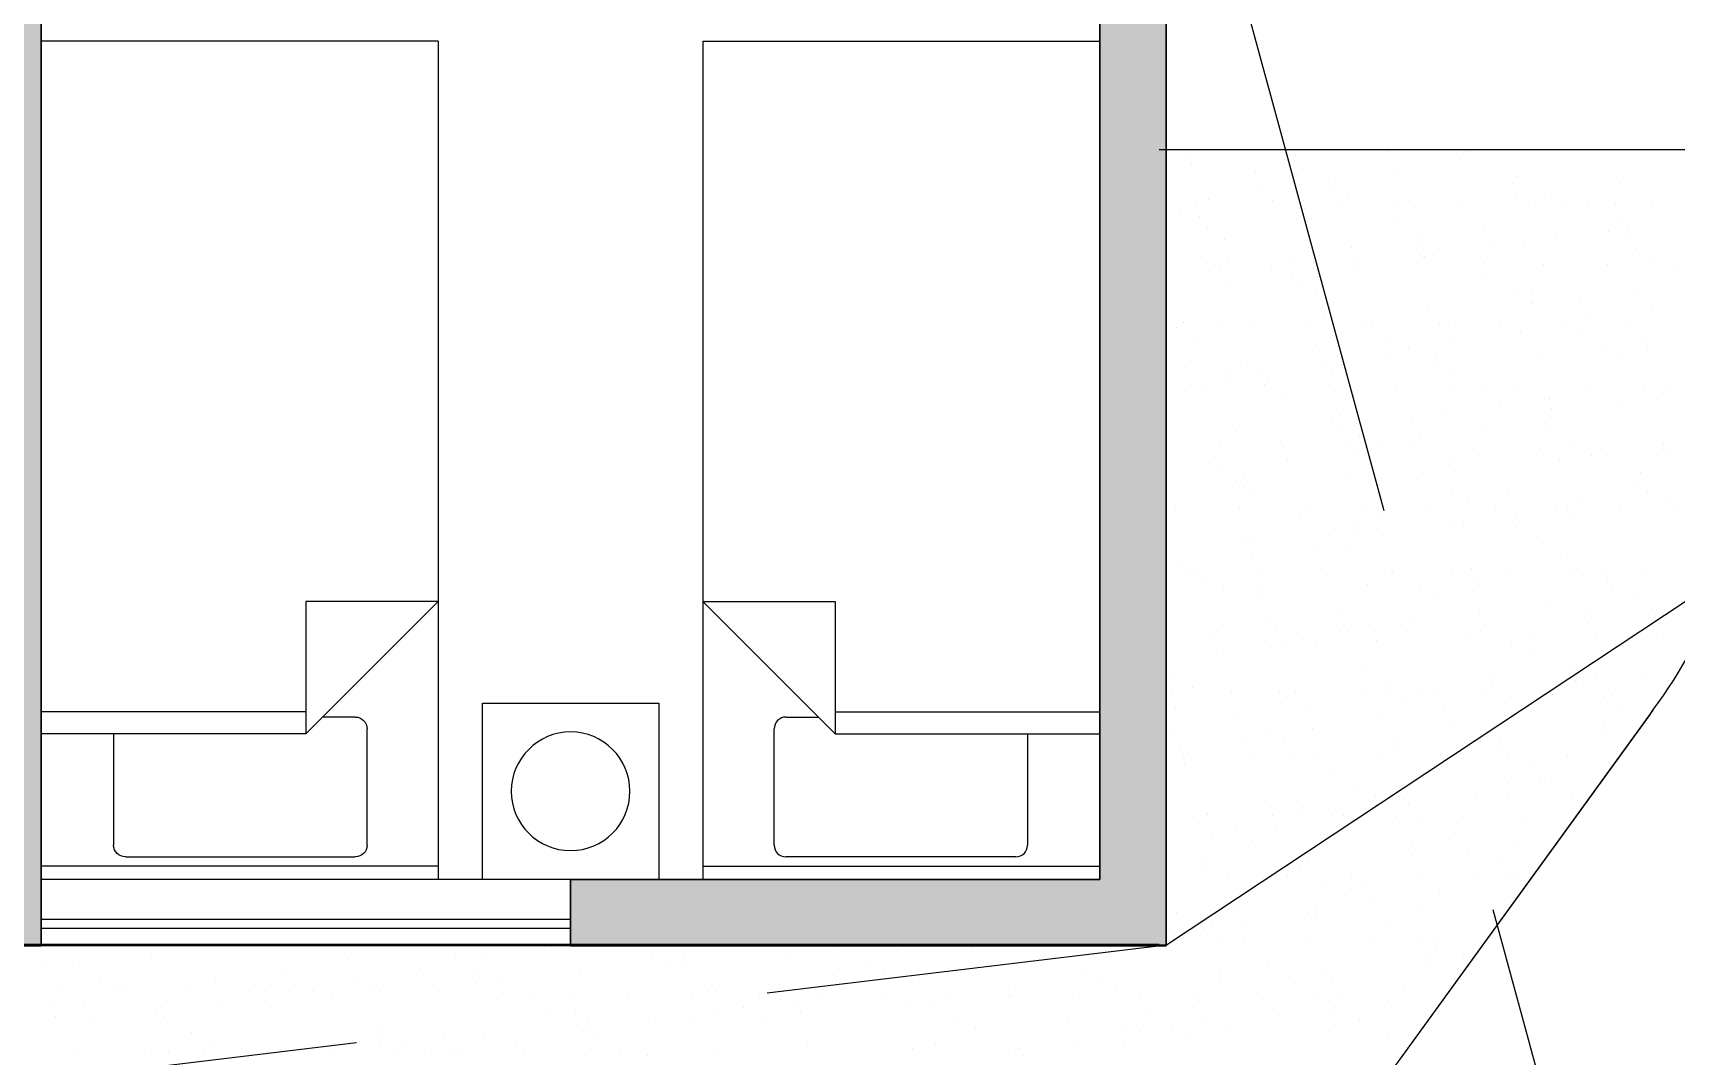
# Model space of a CAD drawing. Header units: millimetres. Extents: x -3 to 53, y -269 to 39.
# Drawn here: x 46.131 to 49.856, y 21.95 to 24.268 of the extents above; entities that cross this region are included whole.
import ezdxf
from ezdxf.enums import TextEntityAlignment as Align
from ezdxf.xclip import XClip

# ---------------------------------------------------------------- set-up
doc = ezdxf.new("R2010")
doc.units = ezdxf.units.MM
doc.header["$LTSCALE"] = 15
doc.header["$XCLIPFRAME"] = 2
doc.linetypes.add('ACAD_ISO07W100', pattern=[3, 0, -3])
doc.linetypes.add('HIDDEN2', pattern=[0.1875, 0.125, -0.0625])
doc.layers.get('0').update_dxf_attribs({"color": 250})
for name, color, linetype in [('A-EST HATCH', 250, 'Continuous'), ('A-EST PLACAS', 250, 'Continuous'), ('A-EST VIGAS', 250, 'HIDDEN2'), ('A-MOBILIARIO', 250, 'Continuous'), ('A-MURO BAJO', 251, 'Continuous'), ('A-PROYECCIONES', 250, 'HIDDEN2'), ('DLP_MOBILIARIO FIJO', 250, 'Continuous'), ('DLP_VERDE', 250, 'Continuous')]:
    doc.layers.add(name, color=color, linetype=linetype)
doc.layers.add('A-MUROS', color=252, linetype='Continuous', lineweight=30)
doc.styles.add('R80', font='ARIALN.TTF', dxfattribs={"height": 2.03})

# ---------------------------------------------------------------- blocks, each defined once
blk = doc.blocks.new('A$C9f73720c')
at = {"layer": 'A-MURO BAJO'}
for p, q in [((64.2182, 129.5845, 0), (64.6123, 130.8757, 0)), ((65.7671, 130.2752, 0), (67.2542, 128.3051, 0)), ((65.9409, 129.0586, 0), (59.6116, 108.3193, 0))]:
    blk.add_line(p, q, dxfattribs=at)
for centre, radius, start, end in [((64.7953, 129.5694, 0), 1.2009, 36.5288, 67.8155), ((59.5416, 125.576, 0), 7.8, 37.04657, 37.12989)]:
    blk.add_arc(centre, radius, start, end, dxfattribs=at)
at = {"layer": 'A-PROYECCIONES'}
for p, q in [((65.9466, 129.074, 0), (64.5035, 133.9411, 0)), ((63.2749, 129.8887), (67.6606, 129.7585)), ((57.9161, 84.0296, 0), (65.9466, 129.074, 0))]:
    blk.add_line(p, q, dxfattribs=at)
at = {"layer": 'DLP_VERDE'}
for p, q in [((64.2229, 129.6001), (64.6123, 130.8757)), ((65.7603, 130.2842), (67.2542, 128.3051)), ((65.9466, 129.074), (64.2229, 129.6001)), ((59.6116, 108.3193), (65.9466, 129.074))]:
    blk.add_line(p, q, dxfattribs=at)
at = {"layer": 'DLP_VERDE', "linetype": 'Continuous'}
for p, q in [((64.5551, 130.6866), (64.5551, 130.6866)), ((64.6621, 130.6177), (64.6621, 130.6177)), ((64.8103, 130.6247), (64.8103, 130.6247)), ((64.7825, 130.5855), (64.7825, 130.5855)), ((64.5969, 130.5617), (64.5969, 130.5617)), ((64.6381, 130.5381), (64.6381, 130.5381)), ((64.6825, 130.5401), (64.6825, 130.5401)), ((64.7009, 130.548), (64.7009, 130.548)), ((64.7229, 130.5451), (64.7229, 130.5451)), ((64.7481, 130.5539), (64.7481, 130.5539)), ((64.8912, 130.5492), (64.8912, 130.5492)), ((65.0653, 130.5351), (65.0653, 130.5351)), ((64.6943, 130.5047), (64.6943, 130.5047)), ((64.8419, 130.5294), (64.8419, 130.5294)), ((64.9459, 130.5157), (64.9459, 130.5157)), ((64.968, 130.5128), (64.968, 130.5128)), ((65.0869, 130.4972), (65.0869, 130.4972)), ((64.6186, 130.4799), (64.6186, 130.4799)), ((64.7649, 130.4806), (64.7649, 130.4806)), ((64.9132, 130.4876), (64.9132, 130.4876)), ((65.0566, 130.4794), (65.0566, 130.4794)), ((65.191, 130.4835), (65.191, 130.4835)), ((65.2029, 130.48), (65.2029, 130.48)), ((65.213, 130.4806), (65.213, 130.4806)), ((65.332, 130.4649), (65.332, 130.4649)), ((64.6045, 130.4224), (64.6045, 130.4224)), ((64.9755, 130.4528), (64.9755, 130.4528)), ((65.312, 130.4516), (65.312, 130.4516)), ((64.5701, 130.3909), (64.5701, 130.3909)), ((64.6647, 130.39), (64.6647, 130.39)), ((64.8246, 130.397), (64.8246, 130.397)), ((64.869, 130.3989), (64.869, 130.3989)), ((64.9411, 130.4213), (64.9411, 130.4213)), ((65.0777, 130.408), (65.0777, 130.408)), ((65.2376, 130.415), (65.2376, 130.415)), ((65.2582, 130.4024), (65.2582, 130.4024)), ((65.282, 130.4169), (65.282, 130.4169)), ((64.578, 130.351), (64.578, 130.351)), ((64.8873, 130.372), (64.8873, 130.372)), ((65.016, 130.3505), (65.016, 130.3505)), ((65.454, 130.35), (65.454, 130.35)), ((65.5394, 130.3505), (65.5394, 130.3505)), ((64.5164, 130.3416), (64.5164, 130.3416)), ((64.5267, 130.3308), (64.5267, 130.3308)), ((64.5488, 130.3279), (64.5488, 130.3279)), ((64.6678, 130.3122), (64.6678, 130.3122)), ((64.7215, 130.3428), (64.7215, 130.3428)), ((64.8677, 130.3435), (64.8677, 130.3435)), ((65.1595, 130.3423), (65.1595, 130.3423)), ((65.1684, 130.3201), (65.1684, 130.3201)), ((65.3058, 130.3429), (65.3058, 130.3429)), ((65.505, 130.3189), (65.505, 130.3189)), ((65.5975, 130.3417), (65.5975, 130.3417)), ((64.7718, 130.2985), (64.7718, 130.2985)), ((64.7938, 130.2956), (64.7938, 130.2956)), ((64.7975, 130.2897), (64.7975, 130.2897)), ((64.9128, 130.28), (64.9128, 130.28)), ((65.134, 130.2886), (65.134, 130.2886)), ((65.4241, 130.2738), (65.4241, 130.2738)), ((65.4685, 130.2757), (65.4685, 130.2757)), ((65.6772, 130.2849), (65.6772, 130.2849)), ((64.4266, 130.2594), (64.4266, 130.2594)), ((64.5981, 130.2377), (64.5981, 130.2377)), ((64.6425, 130.2397), (64.6425, 130.2397)), ((64.7631, 130.2582), (64.7631, 130.2582)), ((64.8512, 130.2488), (64.8512, 130.2488)), ((65.0111, 130.2558), (65.0111, 130.2558)), ((65.0168, 130.2663), (65.0168, 130.2663)), ((65.0388, 130.2634), (65.0388, 130.2634)), ((65.0555, 130.2577), (65.0555, 130.2577)), ((65.0803, 130.2393), (65.0803, 130.2393)), ((65.1578, 130.2477), (65.1578, 130.2477)), ((65.2642, 130.2668), (65.2642, 130.2668)), ((65.4512, 130.2697), (65.4512, 130.2697)), ((64.4383, 130.2308), (64.4383, 130.2308)), ((64.5325, 130.2069), (64.5325, 130.2069)), ((64.6808, 130.2139), (64.6808, 130.2139)), ((64.7094, 130.2089), (64.7094, 130.2089)), ((64.8243, 130.2057), (64.8243, 130.2057)), ((64.9706, 130.2064), (64.9706, 130.2064)), ((65.1189, 130.2134), (65.1189, 130.2134)), ((65.2618, 130.234), (65.2618, 130.234)), ((65.2623, 130.2052), (65.2623, 130.2052)), ((65.2839, 130.2311), (65.2839, 130.2311)), ((65.4028, 130.2154), (65.4028, 130.2154)), ((65.4086, 130.2058), (65.4086, 130.2058)), ((65.5068, 130.2018), (65.5068, 130.2018)), ((65.5289, 130.1988), (65.5289, 130.1988)), ((65.5569, 130.2129), (65.5569, 130.2129)), ((65.7004, 130.2046), (65.7004, 130.2046)), ((65.7324, 130.2178), (65.7324, 130.2178)), ((65.3614, 130.1874), (65.3614, 130.1874)), ((65.6479, 130.1832), (65.6479, 130.1832)), ((65.6979, 130.1862), (65.6979, 130.1862)), ((65.7519, 130.1695), (65.7519, 130.1695)), ((65.7739, 130.1666), (65.7739, 130.1666)), ((64.6196, 130.1267), (64.6196, 130.1267)), ((64.9561, 130.1255), (64.9561, 130.1255)), ((64.9905, 130.157), (64.9905, 130.157)), ((65.327, 130.1559), (65.327, 130.1559)), ((65.4507, 130.1257), (65.4507, 130.1257)), ((65.6106, 130.1326), (65.6106, 130.1326)), ((65.6442, 130.137), (65.6442, 130.137)), ((65.655, 130.1346), (65.655, 130.1346)), ((65.8637, 130.1437), (65.8637, 130.1437)), ((64.4936, 130.095), (64.4936, 130.095)), ((64.5852, 130.0951), (64.5852, 130.0951)), ((64.6248, 130.0896), (64.6248, 130.0896)), ((64.7846, 130.0966), (64.7846, 130.0966)), ((64.829, 130.0985), (64.829, 130.0985)), ((65.0377, 130.1076), (65.0377, 130.1076)), ((65.1976, 130.1146), (65.1976, 130.1146)), ((65.242, 130.1165), (65.242, 130.1165)), ((65.2733, 130.1066), (65.2733, 130.1066)), ((64.3716, 130.0785), (64.3716, 130.0785)), ((64.416, 130.0805), (64.416, 130.0805)), ((64.4891, 130.0691), (64.4891, 130.0691)), ((64.5976, 130.0813), (64.5976, 130.0813)), ((64.6196, 130.0784), (64.6196, 130.0784)), ((64.6354, 130.0698), (64.6354, 130.0698)), ((64.7386, 130.0628), (64.7386, 130.0628)), ((64.7837, 130.0768), (64.7837, 130.0768)), ((64.9023, 130.0762), (64.9023, 130.0762)), ((64.9271, 130.0686), (64.9271, 130.0686)), ((65.0734, 130.0693), (65.0734, 130.0693)), ((65.2217, 130.0763), (65.2217, 130.0763)), ((65.3652, 130.0681), (65.3652, 130.0681)), ((65.5114, 130.0687), (65.5114, 130.0687)), ((65.5544, 130.0547), (65.5544, 130.0547)), ((65.6597, 130.0758), (65.6597, 130.0758)), ((65.8032, 130.0675), (65.8032, 130.0675)), ((65.8909, 130.0535), (65.8909, 130.0535)), ((64.5314, 130.0459), (64.5314, 130.0459)), ((64.8426, 130.0491), (64.8426, 130.0491)), ((64.8647, 130.0462), (64.8647, 130.0462)), ((64.9837, 130.0305), (64.9837, 130.0305)), ((65.0877, 130.0168), (65.0877, 130.0168)), ((65.1097, 130.0139), (65.1097, 130.0139)), ((65.1835, 130.0243), (65.1835, 130.0243)), ((65.52, 130.0232), (65.52, 130.0232)), ((64.8125, 129.994), (64.8125, 129.994)), ((65.1491, 129.9928), (65.1491, 129.9928)), ((65.2287, 129.9982), (65.2287, 129.9982)), ((65.3327, 129.9846), (65.3327, 129.9846)), ((65.3547, 129.9816), (65.3547, 129.9816)), ((65.4285, 129.9754), (65.4285, 129.9754)), ((65.6372, 129.9845), (65.6372, 129.9845)), ((65.7971, 129.9915), (65.7971, 129.9915)), ((65.8372, 130.0043), (65.8372, 130.0043)), ((65.8415, 129.9934), (65.8415, 129.9934)), ((64.4416, 129.9636), (64.4416, 129.9636)), ((64.4485, 129.9402), (64.4485, 129.9402)), ((64.6025, 129.9393), (64.6025, 129.9393)), ((64.7781, 129.9624), (64.7781, 129.9624)), ((64.8113, 129.9484), (64.8113, 129.9484)), ((64.8865, 129.9397), (64.8865, 129.9397)), ((64.9711, 129.9554), (64.9711, 129.9554)), ((65.0155, 129.9573), (65.0155, 129.9573)), ((65.0953, 129.9435), (65.0953, 129.9435)), ((65.2242, 129.9665), (65.2242, 129.9665)), ((65.3245, 129.9392), (65.3245, 129.9392)), ((65.3841, 129.9734), (65.3841, 129.9734)), ((65.4662, 129.9739), (65.4662, 129.9739)), ((65.4737, 129.966), (65.4737, 129.966)), ((65.5777, 129.9523), (65.5777, 129.9523)), ((65.5997, 129.9494), (65.5997, 129.9494)), ((65.7626, 129.9387), (65.7626, 129.9387)), ((64.3983, 129.9304), (64.3983, 129.9304)), ((64.4072, 129.9321), (64.4072, 129.9321)), ((64.5581, 129.9374), (64.5581, 129.9374)), ((64.5919, 129.932), (64.5919, 129.932)), ((64.7244, 129.9132), (64.7244, 129.9132)), ((64.7382, 129.9327), (64.7382, 129.9327)), ((65.03, 129.9315), (65.03, 129.9315)), ((65.1762, 129.9322), (65.1762, 129.9322)), ((65.468, 129.931), (65.468, 129.931)), ((65.6143, 129.9316), (65.6143, 129.9316)), ((65.7187, 129.9337), (65.7187, 129.9337)), ((65.7474, 129.922), (65.7474, 129.922)), ((65.8227, 129.92), (65.8227, 129.92)), ((65.8448, 129.9171), (65.8448, 129.9171)), ((65.906, 129.9304), (65.906, 129.9304)), ((65.9638, 129.9015), (65.9638, 129.9015)), ((64.3194, 129.8778), (64.3194, 129.8778)), ((64.3535, 129.8828), (64.3535, 129.8828)), ((64.4234, 129.8641), (64.4234, 129.8641)), ((65.3764, 129.8916), (65.3764, 129.8916)), ((65.713, 129.8905), (65.713, 129.8905)), ((66.0301, 129.8716), (66.0301, 129.8716)), ((64.4455, 129.8612), (64.4455, 129.8612)), ((64.5645, 129.8456), (64.5645, 129.8456)), ((64.6346, 129.8309), (64.6346, 129.8309)), ((64.6685, 129.8319), (64.6685, 129.8319)), ((64.6905, 129.829), (64.6905, 129.829)), ((64.9711, 129.8297), (64.9711, 129.8297)), ((65.0055, 129.8613), (65.0055, 129.8613)), ((65.342, 129.8601), (65.342, 129.8601)), ((65.5706, 129.8323), (65.5706, 129.8323)), ((65.615, 129.8342), (65.615, 129.8342)), ((65.6592, 129.8412), (65.6592, 129.8412)), ((65.8237, 129.8433), (65.8237, 129.8433)), ((65.9836, 129.8503), (65.9836, 129.8503)), ((66.028, 129.8522), (66.028, 129.8522)), ((64.403, 129.7961), (64.403, 129.7961)), ((64.5513, 129.8031), (64.5513, 129.8031)), ((64.5848, 129.7892), (64.5848, 129.7892)), ((64.6002, 129.7994), (64.6002, 129.7994)), ((64.6948, 129.7949), (64.6948, 129.7949)), ((64.7446, 129.7962), (64.7446, 129.7962)), ((64.789, 129.7981), (64.789, 129.7981)), ((64.8095, 129.8133), (64.8095, 129.8133)), ((64.841, 129.7956), (64.841, 129.7956)), ((64.9135, 129.7996), (64.9135, 129.7996)), ((64.9355, 129.7967), (64.9355, 129.7967)), ((64.9893, 129.8026), (64.9893, 129.8026)), ((64.9978, 129.8072), (64.9978, 129.8072)), ((65.1328, 129.7944), (65.1328, 129.7944)), ((65.1576, 129.8142), (65.1576, 129.8142)), ((65.202, 129.8162), (65.202, 129.8162)), ((65.2791, 129.7951), (65.2791, 129.7951)), ((65.2883, 129.8109), (65.2883, 129.8109)), ((65.4107, 129.8253), (65.4107, 129.8253)), ((65.4274, 129.8021), (65.4274, 129.8021)), ((65.5708, 129.7939), (65.5708, 129.7939)), ((65.7171, 129.7945), (65.7171, 129.7945)), ((65.8654, 129.8016), (65.8654, 129.8016)), ((65.9404, 129.7893), (65.9404, 129.7893)), ((66.0089, 129.7933), (66.0089, 129.7933)), ((64.3316, 129.7782), (64.3316, 129.7782)), ((64.376, 129.7801), (64.376, 129.7801)), ((64.9174, 129.7805), (64.9174, 129.7805)), ((65.0545, 129.781), (65.0545, 129.781)), ((65.1585, 129.7674), (65.1585, 129.7674)), ((65.1806, 129.7644), (65.1806, 129.7644)), ((65.5694, 129.7589), (65.5694, 129.7589)), ((65.9059, 129.7578), (65.9059, 129.7578)), ((64.5464, 129.7501), (64.5464, 129.7501)), ((65.1985, 129.7286), (65.1985, 129.7286)), ((65.2995, 129.7488), (65.2995, 129.7488)), ((65.4036, 129.7351), (65.4036, 129.7351)), ((65.4256, 129.7322), (65.4256, 129.7322)), ((65.535, 129.7274), (65.535, 129.7274)), ((65.5446, 129.7165), (65.5446, 129.7165)), ((64.8276, 129.6982), (64.8276, 129.6982)), ((65.1641, 129.697), (65.1641, 129.697)), ((65.4813, 129.6782), (65.4813, 129.6782)), ((65.5972, 129.6841), (65.5972, 129.6841)), ((65.6486, 129.7028), (65.6486, 129.7028)), ((65.6706, 129.6999), (65.6706, 129.6999)), ((65.7571, 129.6911), (65.7571, 129.6911)), ((65.7896, 129.6843), (65.7896, 129.6843)), ((65.8015, 129.693), (65.8015, 129.693)), ((65.8522, 129.7085), (65.8522, 129.7085)), ((66.0102, 129.7021), (66.0102, 129.7021)), ((66.1701, 129.7091), (66.1701, 129.7091)), ((64.2493, 129.6469), (64.2493, 129.6469)), ((64.2713, 129.644), (64.2713, 129.644)), ((64.3596, 129.6583), (64.3596, 129.6583)), ((64.4566, 129.6678), (64.4566, 129.6678)), ((64.5059, 129.659), (64.5059, 129.659)), ((64.6541, 129.666), (64.6541, 129.666)), ((64.7713, 129.648), (64.7713, 129.648)), ((64.7932, 129.6667), (64.7932, 129.6667)), ((64.7976, 129.6578), (64.7976, 129.6578)), ((64.9311, 129.655), (64.9311, 129.655)), ((64.9439, 129.6585), (64.9439, 129.6585)), ((64.9755, 129.657), (64.9755, 129.657)), ((65.0922, 129.6655), (65.0922, 129.6655)), ((65.1103, 129.6478), (65.1103, 129.6478)), ((65.1843, 129.6661), (65.1843, 129.6661)), ((65.2356, 129.6573), (65.2356, 129.6573)), ((65.3441, 129.6731), (65.3441, 129.6731)), ((65.3819, 129.6579), (65.3819, 129.6579)), ((65.3885, 129.675), (65.3885, 129.675)), ((65.5302, 129.665), (65.5302, 129.665)), ((65.6737, 129.6567), (65.6737, 129.6567)), ((65.82, 129.6574), (65.82, 129.6574)), ((65.8936, 129.6706), (65.8936, 129.6706)), ((65.9156, 129.6677), (65.9156, 129.6677)), ((65.9682, 129.6644), (65.9682, 129.6644)), ((66.0346, 129.652), (66.0346, 129.652)), ((66.1117, 129.6562), (66.1117, 129.6562)), ((66.1333, 129.6566), (66.1333, 129.6566)), ((64.3583, 129.63), (64.3583, 129.63)), ((64.3903, 129.6284), (64.3903, 129.6284)), ((64.4222, 129.6363), (64.4222, 129.6363)), ((64.4943, 129.6147), (64.4943, 129.6147)), ((64.5163, 129.6118), (64.5163, 129.6118)), ((64.5181, 129.637), (64.5181, 129.637)), ((64.5625, 129.6389), (64.5625, 129.6389)), ((64.7394, 129.6174), (64.7394, 129.6174)), ((65.7624, 129.6262), (65.7624, 129.6262)), ((66.0989, 129.6251), (66.0989, 129.6251)), ((66.1386, 129.6383), (66.1386, 129.6383)), ((66.1607, 129.6354), (66.1607, 129.6354)), ((64.3685, 129.5871), (64.3685, 129.5871)), ((64.6353, 129.5961), (64.6353, 129.5961)), ((64.7393, 129.5824), (64.7393, 129.5824)), ((64.7614, 129.5795), (64.7614, 129.5795)), ((65.0205, 129.5655), (65.0205, 129.5655)), ((65.3915, 129.5959), (65.3915, 129.5959)), ((65.728, 129.5947), (65.728, 129.5947)), ((66.0452, 129.5758), (66.0452, 129.5758)), ((64.6496, 129.5351), (64.6496, 129.5351)), ((64.757, 129.5289), (64.757, 129.5289)), ((64.8804, 129.5638), (64.8804, 129.5638)), ((64.9844, 129.5502), (64.9844, 129.5502)), ((64.9861, 129.534), (64.9861, 129.534)), ((65.0064, 129.5472), (65.0064, 129.5472)), ((65.1254, 129.5316), (65.1254, 129.5316)), ((65.195, 129.5284), (65.195, 129.5284)), ((65.3571, 129.5643), (65.3571, 129.5643)), ((65.5306, 129.5319), (65.5306, 129.5319)), ((65.575, 129.5338), (65.575, 129.5338)), ((65.6742, 129.5455), (65.6742, 129.5455)), ((65.7837, 129.5429), (65.7837, 129.5429)), ((65.9436, 129.5499), (65.9436, 129.5499)), ((65.988, 129.5519), (65.988, 129.5519)), ((66.1967, 129.561), (66.1967, 129.561)), ((64.6087, 129.5219), (64.6087, 129.5219)), ((64.6152, 129.5036), (64.6152, 129.5036)), ((64.7046, 129.4958), (64.7046, 129.4958)), ((64.749, 129.4978), (64.749, 129.4978)), ((64.9004, 129.5207), (64.9004, 129.5207)), ((64.9578, 129.5069), (64.9578, 129.5069)), ((65.0467, 129.5214), (65.0467, 129.5214)), ((65.1176, 129.5138), (65.1176, 129.5138)), ((65.162, 129.5158), (65.162, 129.5158)), ((65.2294, 129.5179), (65.2294, 129.5179)), ((65.2514, 129.515), (65.2514, 129.515)), ((65.3033, 129.5151), (65.3033, 129.5151)), ((65.3385, 129.5202), (65.3385, 129.5202)), ((65.3704, 129.4993), (65.3704, 129.4993)), ((65.3708, 129.5249), (65.3708, 129.5249)), ((65.4848, 129.5208), (65.4848, 129.5208)), ((65.633, 129.5279), (65.633, 129.5279)), ((65.7765, 129.5196), (65.7765, 129.5196)), ((65.9228, 129.5203), (65.9228, 129.5203)), ((65.9554, 129.4935), (65.9554, 129.4935)), ((66.0711, 129.5273), (66.0711, 129.5273)), ((66.2145, 129.5191), (66.2145, 129.5191)), ((66.2919, 129.4924), (66.2919, 129.4924)), ((66.3263, 129.5239), (66.3263, 129.5239)), ((64.9324, 129.4847), (64.9324, 129.4847)), ((65.4744, 129.4856), (65.4744, 129.4856)), ((65.4965, 129.4827), (65.4965, 129.4827)), ((65.5844, 129.4632), (65.5844, 129.4632)), ((65.6154, 129.4671), (65.6154, 129.4671)), ((65.921, 129.462), (65.921, 129.462)), ((65.2135, 129.4328), (65.2135, 129.4328)), ((65.55, 129.4316), (65.55, 129.4316)), ((65.7194, 129.4534), (65.7194, 129.4534)), ((65.7415, 129.4505), (65.7415, 129.4505)), ((65.8605, 129.4348), (65.8605, 129.4348)), ((65.9645, 129.4211), (65.9645, 129.4211)), ((65.9865, 129.4182), (65.9865, 129.4182)), ((66.2381, 129.4431), (66.2381, 129.4431)), ((65.0033, 129.3836), (65.0033, 129.3836)), ((65.1496, 129.3843), (65.1496, 129.3843)), ((65.1791, 129.4013), (65.1791, 129.4013)), ((65.2978, 129.3913), (65.2978, 129.3913)), ((65.4413, 129.3831), (65.4413, 129.3831)), ((65.4963, 129.3824), (65.4963, 129.3824)), ((65.5573, 129.3837), (65.5573, 129.3837)), ((65.5876, 129.3837), (65.5876, 129.3837)), ((65.7171, 129.3907), (65.7171, 129.3907)), ((65.7359, 129.3908), (65.7359, 129.3908)), ((65.7615, 129.3926), (65.7615, 129.3926)), ((65.8672, 129.4128), (65.8672, 129.4128)), ((65.8794, 129.3825), (65.8794, 129.3825)), ((65.9702, 129.4018), (65.9702, 129.4018)), ((66.0256, 129.3832), (66.0256, 129.3832)), ((66.1055, 129.4026), (66.1055, 129.4026)), ((66.1301, 129.4087), (66.1301, 129.4087)), ((66.1739, 129.3902), (66.1739, 129.3902)), ((66.1745, 129.4107), (66.1745, 129.4107)), ((66.2095, 129.3889), (66.2095, 129.3889)), ((66.2315, 129.386), (66.2315, 129.386)), ((65.1254, 129.352), (65.1254, 129.352)), ((65.1443, 129.3657), (65.1443, 129.3657)), ((65.3041, 129.3727), (65.3041, 129.3727)), ((65.3485, 129.3746), (65.3485, 129.3746)), ((66.1484, 129.3608), (66.1484, 129.3608)), ((65.7774, 129.3305), (65.7774, 129.3305)), ((66.1139, 129.3293), (66.1139, 129.3293)), ((65.3721, 129.2686), (65.3721, 129.2686)), ((65.4065, 129.3001), (65.4065, 129.3001)), ((65.743, 129.299), (65.743, 129.299)), ((66.0602, 129.2801), (66.0602, 129.2801)), ((65.3223, 129.2655), (65.3223, 129.2655)), ((65.4007, 129.2542), (65.4007, 129.2542)), ((65.4413, 129.2499), (65.4413, 129.2499)), ((65.4906, 129.2315), (65.4906, 129.2315)), ((65.535, 129.2334), (65.535, 129.2334)), ((65.5442, 129.246), (65.5442, 129.246)), ((65.5453, 129.2362), (65.5453, 129.2362)), ((65.5673, 129.2333), (65.5673, 129.2333)), ((65.6893, 129.2497), (65.6893, 129.2497)), ((65.6904, 129.2466), (65.6904, 129.2466)), ((65.7438, 129.2426), (65.7438, 129.2426)), ((65.8387, 129.2537), (65.8387, 129.2537)), ((65.9036, 129.2495), (65.9036, 129.2495)), ((65.948, 129.2515), (65.948, 129.2515)), ((65.9822, 129.2454), (65.9822, 129.2454)), ((66.1285, 129.2461), (66.1285, 129.2461)), ((66.1567, 129.2606), (66.1567, 129.2606)), ((65.6863, 129.2176), (65.6863, 129.2176)), ((65.7903, 129.2039), (65.7903, 129.2039)), ((65.8123, 129.201), (65.8123, 129.201)), ((65.9704, 129.1978), (65.9704, 129.1978)), ((65.9313, 129.1854), (65.9313, 129.1854)), ((65.936, 129.1663), (65.936, 129.1663)), ((66.0353, 129.1717), (66.0353, 129.1717)), ((66.0574, 129.1688), (66.0574, 129.1688)), ((66.1764, 129.1531), (66.1764, 129.1531)), ((65.8822, 129.117), (65.8822, 129.117)), ((65.9303, 129.1014), (65.9303, 129.1014)), ((65.9416, 129.1166), (65.9416, 129.1166)), ((66.085, 129.1083), (66.085, 129.1083)), ((66.0901, 129.1084), (66.0901, 129.1084)), ((66.1345, 129.1103), (66.1345, 129.1103)), ((66.1634, 129.0651), (66.1634, 129.0651)), ((66.129, 129.0336), (66.129, 129.0336)), ((66.0444, 128.9795), (66.0444, 128.9795)), ((66.0752, 128.9843), (66.0752, 128.9843)), ((66.0022, 128.9359), (66.0022, 128.9359)), ((66.1168, 128.9602), (66.1168, 128.9602)), ((65.9854, 128.902), (65.9854, 128.902)), ((66.1062, 128.9222), (66.1062, 128.9222)), ((66.1282, 128.9193), (66.1282, 128.9193)), ((65.951, 128.8705), (65.951, 128.8705)), ((65.8973, 128.8212), (65.8973, 128.8212)), ((65.9989, 128.8353), (65.9989, 128.8353)), ((65.8903, 128.801), (65.8903, 128.801)), ((66.0501, 128.808), (66.0501, 128.808)), ((66.0945, 128.8099), (66.0945, 128.8099)), ((65.932, 128.705), (65.932, 128.705)), ((65.9541, 128.7021), (65.9541, 128.7021)), ((65.9555, 128.6975), (65.9555, 128.6975)), ((66.0731, 128.6864), (66.0731, 128.6864)), ((66.0902, 128.6886), (66.0902, 128.6886)), ((65.8236, 128.6488), (65.8236, 128.6488)), ((65.868, 128.6507), (65.868, 128.6507)), ((66.0768, 128.6598), (66.0768, 128.6598)), ((66.0004, 128.6063), (66.0004, 128.6063)), ((65.9149, 128.5687), (65.9149, 128.5687)), ((65.966, 128.5747), (65.966, 128.5747)), ((65.9123, 128.5255), (65.9123, 128.5255)), ((65.8503, 128.5006), (65.8503, 128.5006)), ((66.0101, 128.5076), (66.0101, 128.5076)), ((65.7799, 128.4849), (65.7799, 128.4849)), ((65.8989, 128.4692), (65.8989, 128.4692)), ((66.0029, 128.4555), (66.0029, 128.4555)), ((65.7881, 128.4117), (65.7881, 128.4117)), ((65.8225, 128.4432), (65.8225, 128.4432)), ((65.8694, 128.4245), (65.8694, 128.4245)), ((65.7343, 128.3624), (65.7343, 128.3624)), ((65.7837, 128.3484), (65.7837, 128.3484)), ((65.8281, 128.3503), (65.8281, 128.3503)), ((65.826, 128.2868), (65.826, 128.2868)), ((65.7247, 128.252), (65.7247, 128.252)), ((65.8288, 128.2383), (65.8288, 128.2383)), ((65.8508, 128.2354), (65.8508, 128.2354)), ((65.9273, 128.2297), (65.9273, 128.2297)), ((65.8103, 128.2002), (65.8103, 128.2002)), ((65.7854, 128.1579), (65.7854, 128.1579)), ((65.8031, 128.1159), (65.8031, 128.1159)), ((65.8375, 128.1474), (65.8375, 128.1474)), ((65.7437, 128.048), (65.7437, 128.048)), ((65.7494, 128.0667), (65.7494, 128.0667)), ((65.7881, 128.05), (65.7881, 128.05)), ((65.6546, 128.0211), (65.6546, 128.0211)), ((65.6766, 128.0182), (65.6766, 128.0182)), ((65.7399, 128.0137), (65.7399, 128.0137)), ((65.7956, 128.0026), (65.7956, 128.0026)), ((65.8882, 128.0208), (65.8882, 128.0208)), ((65.6596, 127.9844), (65.6596, 127.9844)), ((65.6252, 127.9529), (65.6252, 127.9529)), ((65.7703, 127.8999), (65.7703, 127.8999)), ((65.6965, 127.876), (65.6965, 127.876)), ((65.8427, 127.8766), (65.8427, 127.8766)), ((65.8181, 127.8202), (65.8181, 127.8202)), ((65.6215, 127.7854), (65.6215, 127.7854)), ((65.5438, 127.7407), (65.5438, 127.7407)), ((65.6558, 127.7471), (65.6558, 127.7471)), ((65.7037, 127.7476), (65.7037, 127.7476)), ((65.7255, 127.7717), (65.7255, 127.7717)), ((65.7475, 127.7688), (65.7475, 127.7688)), ((65.7481, 127.7496), (65.7481, 127.7496)), ((65.7644, 127.7709), (65.7644, 127.7709)), ((65.7993, 127.7389), (65.7993, 127.7389)), ((65.6746, 127.6886), (65.6746, 127.6886)), ((65.6402, 127.6571), (65.6402, 127.6571)), ((65.5864, 127.6078), (65.5864, 127.6078)), ((65.6104, 127.603), (65.6104, 127.603)), ((65.7303, 127.5995), (65.7303, 127.5995)), ((65.7587, 127.61), (65.7587, 127.61)), ((65.5216, 127.5904), (65.5216, 127.5904)), ((65.5513, 127.5545), (65.5513, 127.5545)), ((65.4966, 127.5256), (65.4966, 127.5256)), ((65.5733, 127.5516), (65.5733, 127.5516)), ((65.6923, 127.5359), (65.6923, 127.5359)), ((65.5669, 127.4652), (65.5669, 127.4652)), ((65.6637, 127.4473), (65.6637, 127.4473)), ((65.7081, 127.4492), (65.7081, 127.4492)), ((65.7132, 127.4659), (65.7132, 127.4659)), ((65.5038, 127.4403), (65.5038, 127.4403)), ((65.6896, 127.3929), (65.6896, 127.3929)), ((65.5263, 127.3363), (65.5263, 127.3363)), ((65.6552, 127.3613), (65.6552, 127.3613)), ((65.5182, 127.3187), (65.5182, 127.3187)), ((65.6015, 127.3121), (65.6015, 127.3121)), ((65.6222, 127.305), (65.6222, 127.305)), ((65.6442, 127.3021), (65.6442, 127.3021)), ((65.6698, 127.3281), (65.6698, 127.3281)), ((65.4372, 127.2881), (65.4372, 127.2881)), ((65.4816, 127.29), (65.4816, 127.29)), ((65.5117, 127.2298), (65.5117, 127.2298)), ((65.4773, 127.1983), (65.4773, 127.1983)), ((65.4809, 127.1922), (65.4809, 127.1922)), ((65.6292, 127.1992), (65.6292, 127.1992)), ((65.4235, 127.149), (65.4235, 127.149)), ((65.4638, 127.1399), (65.4638, 127.1399)), ((65.448, 127.0878), (65.448, 127.0878)), ((65.47, 127.0849), (65.47, 127.0849)), ((65.4374, 127.0544), (65.4374, 127.0544)), ((65.5837, 127.0551), (65.5837, 127.0551)), ((65.589, 127.0693), (65.589, 127.0693)), ((65.3972, 126.9877), (65.3972, 126.9877)), ((65.4416, 126.9896), (65.4416, 126.9896)), ((65.3968, 126.9255), (65.3968, 126.9255)), ((65.5267, 126.934), (65.5267, 126.934)), ((65.4923, 126.9025), (65.4923, 126.9025)), ((65.5403, 126.9173), (65.5403, 126.9173)), ((65.2959, 126.8677), (65.2959, 126.8677)), ((65.4149, 126.8521), (65.4149, 126.8521)), ((65.4385, 126.8533), (65.4385, 126.8533)), ((65.4238, 126.8395), (65.4238, 126.8395)), ((65.5189, 126.8384), (65.5189, 126.8384)), ((65.3513, 126.7814), (65.3513, 126.7814)), ((65.4996, 126.7884), (65.4996, 126.7884)), ((65.3143, 126.7395), (65.3143, 126.7395)), ((65.3487, 126.771), (65.3487, 126.771)), ((65.2606, 126.6902), (65.2606, 126.6902)), ((65.3572, 126.6873), (65.3572, 126.6873)), ((65.4016, 126.6892), (65.4016, 126.6892)), ((65.2407, 126.6349), (65.2407, 126.6349)), ((65.3079, 126.6436), (65.3079, 126.6436)), ((65.4542, 126.6443), (65.4542, 126.6443)), ((65.3447, 126.6212), (65.3447, 126.6212)), ((65.3667, 126.6183), (65.3667, 126.6183))]:
    blk.add_line(p, q, dxfattribs=at)
at = {"layer": 'DLP_VERDE'}
blk.add_arc((64.7953, 129.5694), 1.2009, 36.5288, 67.8155, dxfattribs=at)
at = {"style": 'R80'}
for height, rotation, p in [(0.09, 0.009, (39.554, 141.0046, 0)), (0.09, 0.009, (45.7984, 139.3226, 0)), (0.09, 0.009, (50.4634, 135.3578, 0)), (0.09, 0.009, (41.9784, 129.0436, 0)), (0.09, 0.009, (37.8409, 128.6089, 0)), (0.09, 0.009, (35.483, 116.3582, 0)), (0.09, 0.009, (38.5607, 113.6321, 0)), (0.09, 0.009, (45.1292, 84.3757, 0)), (0.09, 0.009, (43.9111, 83.9335, 0)), (0.09, 0.009, (43.1485, 83.401, 0)), (0.09, 0.009, (28.0067, 80.1071, 0)), (0.09, 0.009, (44.3753, 79.9046, 0)), (0.09, 0.009, (55.151, 79.2173, 0)), (0.09, 0.009, (38.2608, 76.0049)), (0.09, 0.009, (39.0036, 75.5558)), (0.09, 0.009, (27.5137, 75.2133, 0)), (0.09, 0.009, (27.5137, 75.2133, 0)), (0.09, 0.009, (39.8519, 75.1543)), (0.09, 0.009, (25.3599, 70.2709, 0)), (0.09, 0.009, (32.1646, 69.192, 0)), (0.09, 0.009, (32.1646, 69.192, 0)), (0.09, 0.009, (26.9947, 68.6392, 0)), (0.09, 0.009, (59.8504, 67.3859, 0)), (0.09, 0.009, (24.839, 65.5107, 0)), (0.09, 0.009, (24.839, 65.5107, 0)), (0.09, 0.009, (33.5008, 60.261, 0)), (0.09, 0.009, (33.5008, 60.261, 0)), (0.09, 347.3908, (17.1069, 59.2726, 0)), (0.09, 0.009, (26.4708, 59.2035, 0)), (0.09, 0.009, (26.4708, 59.2035, 0)), (0.09, 0.009, (23.1216, 58.7685, 0)), (0.09, 0.009, (23.1216, 58.7685, 0)), (0.09, 0.009, (27.6632, 55.3959, 0)), (0.09, 0.009, (27.6632, 55.3959, 0)), (0.09, 0.009, (22.2239, 54.9818, 0)), (0.09, 0.009, (22.2239, 54.9818, 0)), (0.09, 0.009, (65.7174, 53.5803, 0)), (0.09, 0.009, (38.377, 51.7166, 0)), (0.09, 0.009, (38.377, 51.7166, 0)), (0.09, 0.009, (21.0294, 51.3767, 0)), (0.09, 0.009, (21.0294, 51.3767, 0)), (0.09, 0.009, (29.4091, 50.8876, 0)), (0.09, 0.009, (29.4091, 50.8876, 0)), (0.09, 0.009, (22.5184, 48.0808, 0)), (0.09, 0.009, (22.5184, 48.0808, 0)), (0.09, 0.009, (32.8305, 47.9478, 0)), (0.09, 0.009, (38.6414, 47.9238, 0)), (0.09, 1.5576, (45.5013, 47.0033, 0)), (0.09, 1.5576, (45.5013, 47.0033, 0)), (0.09, 1.5576, (42.9613, 45.8781, 0)), (0.09, 0.009, (31.2252, 43.4352, 0)), (0.09, 0.009, (31.2252, 43.4352, 0)), (0.09, 0.009, (24.8291, 43.3056, 0)), (0.09, 0.009, (24.8291, 43.3056, 0)), (0.09, 0.009, (28.8684, 42.6092, 0)), (0.09, 0.009, (28.8684, 42.6092, 0)), (0.09, 0.009, (46.0815, 42.4048, 0)), (0.09, 0.009, (19.0307, 42.0559, 0)), (0.09, 0.009, (19.0307, 42.0559, 0)), (0.09, 0.009, (70.9067, 41.0329, 0)), (0.09, 0.009, (22.7765, 38.7407, 0)), (0.09, 0.009, (22.7765, 38.7407, 0)), (0.09, 0.009, (17.8952, 37.4624, 0)), (0.09, 0.009, (17.8952, 37.4624, 0)), (0.09, 0.009, (25.8226, 33.2142, 0)), (0.09, 0.009, (21.5027, 31.2754, 0)), (0.1403, 0.009, (43.0178, 29.8778, 0)), (0.09, 0.009, (24.3978, 29.2659, 0)), (0.09, 0.009, (49.7565, 29.0287, 0)), (0.09, 0.009, (16.51, 28.4123, 0)), (0.09, 0.009, (16.51, 28.4123, 0)), (0.09, 0.009, (40.7946, 24.893, 0)), (0.09, 0.009, (18.1268, 23.6374, 0)), (0.09, 0.009, (20.346, 20.3291, 0)), (0.09, 0.009, (38.3365, 19.4632, 0)), (0.09, 0.009, (18.2869, 15.9828, 0)), (0.09, 0.009, (36.6694, 12.5977, 0)), (0.09, 337.7998, (24.7536, 11.2334, 0)), (0.09, 0.009, (33.5928, 10.3508, 0)), (0.09, 337.7998, (21.6109, 10.1247, 0)), (0.09, 337.7998, (16.5605, 9.5998, 0)), (0.09, 337.7998, (29.9414, 8.9534, 0)), (0.09, 337.7998, (31.6402, 7.9561, 0)), (0.09, 337.7998, (26.736, 7.7966, 0)), (0.09, 337.7998, (32.0288, 7.0232, 0)), (0.09, 0.009, (16.5347, 5.5678, 0)), (0.09, 0.009, (23.3239, 5.5763, 0)), (0.09, 0.009, (34.4718, 3.6379, 0))]:
    blk.add_attdef('N.P.T.+0.00', text='', height=height, rotation=rotation, dxfattribs=at).set_placement(p, align=Align.MIDDLE_CENTER)
for p in [(49.9263, 138.2431, 0), (56.6904, 136.252, 0), (60.5336, 135.5237, 0), (42.6322, 135.1839), (46.2516, 126.9171), (35.1548, 97.8545, 0), (31.2618, 93.9445, 0), (17.9393, 86.8861, 0), (34.7444, 85.6148, 0), (35.5048, 81.4636, 0), (34.6534, 76.9929, 0), (59.6668, 73.2509), (40.4113, 65.8421, 0), (43.5611, 65.2125, 0), (64.4681, 61.3857), (43.9111, 51.4927, 0), (32.9744, 51.0828, 0), (48.0327, 50.0735, 0), (69.3242, 50.0814, 0), (52.9599, 39.4701, 0), (74.4159, 35.7467, 0)]:
    blk.add_attdef('N.P.T.+0.00', text='', height=0.2109, dxfattribs=at).set_placement(p, align=Align.MIDDLE_CENTER)
blk = doc.blocks.new('est_P1')
at = {"layer": 'A-EST HATCH'}
h = blk.add_hatch(color=256, dxfattribs=at)
h.dxf.hatch_style = 1
h.paths.add_polyline_path([(-9.144, -13.7899), (-9.144, -7.725), (-10.644, -7.725), (-10.644, -8.475), (-10.794, -8.475), (-10.794, -7.525), (-8.994, -7.525), (-8.994, -8.4), (-7.494, -8.4), (-7.494, -7.9), (-7.344, -7.9), (-7.344, -8.6), (-8.994, -8.6), (-8.994, -13.7899)])
h.paths.add_polyline_path([(-30.244, -3.725), (-28.644, -3.725), (-28.644, -0.625), (-29.844, -0.625), (-29.844, -0.475), (-28.494, -0.475), (-28.494, -3.875), (-30.244, -3.875)])
h.paths.add_polyline_path([(-31.044, -0.475), (-31.194, -0.475), (-31.194, -3.875), (-31.044, -3.875)])
h.paths.add_polyline_path([(-36.544, 0), (-36.844, 0), (-36.844, -0.15), (-36.694, -0.15), (-36.694, -3.225), (-36.544, -3.225)])
h.paths.add_polyline_path([(-33.594, -0.625), (-33.594, -3.725), (-31.994, -3.725), (-31.994, -3.875), (-33.744, -3.875), (-33.744, -0.475), (-32.394, -0.475), (-32.394, -0.625)])
h.paths.add_polyline_path([(-42.844, -0.15), (-43.444, -0.15), (-43.444, 0), (-42.694, 0), (-42.694, -3.4), (-43.844, -3.4), (-43.844, -3.25), (-42.844, -3.25)])
h.paths.add_polyline_path([(-44.644, 0), (-44.644, -3.4), (-44.794, -3.4), (-44.794, 0)])
h.paths.add_polyline_path([(-45.594, -3.25), (-47.194, -3.25), (-47.194, -0.15), (-45.994, -0.15), (-45.994, 0), (-47.344, 0), (-47.344, -3.4), (-45.594, -3.4)])
h.paths.add_polyline_path([(-42.844, -13.7), (-43.444, -13.7), (-43.444, -13.85), (-42.694, -13.85), (-42.694, -10.45), (-43.844, -10.45), (-43.844, -10.6), (-42.844, -10.6)])
h.paths.add_polyline_path([(-44.644, -13.85), (-44.644, -10.45), (-44.794, -10.45), (-44.794, -13.85)])
h.paths.add_polyline_path([(-45.594, -10.6), (-47.194, -10.6), (-47.194, -13.7), (-45.994, -13.7), (-45.994, -13.85), (-47.344, -13.85), (-47.344, -10.45), (-45.594, -10.45)])
h.paths.add_polyline_path([(-39.994, -10.35), (-39.844, -10.35), (-39.844, -13.6999), (-39.694, -13.6999), (-39.694, -13.8499), (-39.994, -13.8499)])
h.paths.add_polyline_path([(-30.244, -10.125), (-28.644, -10.125), (-28.644, -13.225), (-29.844, -13.225), (-29.844, -13.375), (-28.494, -13.375), (-28.494, -9.975), (-30.244, -9.975)])
h.paths.add_polyline_path([(-31.044, -13.375), (-31.194, -13.375), (-31.194, -9.975), (-31.044, -9.975)])
h.paths.add_polyline_path([(-36.544, -13.85), (-36.844, -13.8499), (-36.844, -13.7), (-36.694, -13.7), (-36.694, -10.625), (-36.544, -10.625)])
h.paths.add_polyline_path([(-33.594, -13.225), (-33.594, -10.125), (-31.994, -10.125), (-31.994, -9.975), (-33.744, -9.975), (-33.744, -13.375), (-32.394, -13.375), (-32.394, -13.225)])
h.paths.add_polyline_path([(-17.094, -3.725), (-18.694, -3.725), (-18.694, -0.625), (-17.494, -0.625), (-17.494, -0.475), (-18.844, -0.475), (-18.844, -3.875), (-17.094, -3.875)])
h.paths.add_polyline_path([(-16.294, -0.475), (-16.144, -0.475), (-16.144, -3.875), (-16.294, -3.875)])
h.paths.add_polyline_path([(-10.494, 0), (-10.494, -0.15), (-10.644, -0.15), (-10.644, -3.225), (-10.794, -3.225), (-10.794, 0)])
h.paths.add_polyline_path([(-13.744, -0.625), (-13.744, -3.725), (-15.344, -3.725), (-15.344, -3.875), (-13.594, -3.875), (-13.594, -0.475), (-14.944, -0.475), (-14.944, -0.625)])
h.paths.add_polyline_path([(-8.994, -5.25), (-7.344, -5.25), (-7.344, -5.95), (-7.494, -5.95), (-7.494, -5.45), (-8.994, -5.45), (-8.994, -6.325), (-10.794, -6.325), (-10.794, -5.375), (-10.644, -5.375), (-10.644, -6.125), (-9.144, -6.125), (-9.144, -0.06), (-8.994, -0.06)])
h.paths.add_polyline_path([(-4.494, -0.15), (-3.894, -0.15), (-3.894, 0), (-4.644, 0), (-4.644, -3.4), (-3.494, -3.4), (-3.494, -3.25), (-4.494, -3.25)])
h.paths.add_polyline_path([(-2.694, 0), (-2.694, -3.4), (-2.544, -3.4), (-2.544, 0)])
h.paths.add_polyline_path([(-1.744, -3.25), (-0.144, -3.25), (-0.144, -0.15), (-1.344, -0.15), (-1.344, 0), (0.006, 0), (0.006, -3.4), (-1.744, -3.4)])
h.paths.add_polyline_path([(-2.694, -13.85), (-2.694, -10.4499), (-2.544, -10.4499), (-2.544, -13.85)])
h.paths.add_polyline_path([(-1.744, -10.5999), (-0.144, -10.5999), (-0.144, -13.7), (-1.344, -13.7), (-1.344, -13.85), (0.006, -13.85), (0.006, -10.4499), (-1.744, -10.4499)])
h.paths.add_polyline_path([(-7.344, -10.35), (-7.494, -10.35), (-7.494, -13.6999), (-7.644, -13.6999), (-7.644, -13.8499), (-7.344, -13.85)])
h.paths.add_polyline_path([(-17.094, -10.125), (-18.694, -10.125), (-18.694, -13.225), (-17.494, -13.225), (-17.494, -13.375), (-18.844, -13.375), (-18.844, -9.975), (-17.094, -9.975)])
h.paths.add_polyline_path([(-16.294, -13.375), (-16.144, -13.375), (-16.144, -9.975), (-16.294, -9.975)])
h.paths.add_polyline_path([(-10.794, -13.85), (-10.494, -13.8499), (-10.494, -13.6999), (-10.644, -13.7), (-10.644, -10.625), (-10.794, -10.625)])
h.paths.add_polyline_path([(-13.744, -13.225), (-13.744, -10.125), (-15.344, -10.125), (-15.344, -9.975), (-13.594, -9.975), (-13.594, -13.375), (-14.944, -13.375), (-14.944, -13.225)])
h.paths.add_polyline_path([(-38.344, -7.525), (-36.544, -7.525), (-36.544, -8.475), (-36.694, -8.475), (-36.694, -7.725), (-38.194, -7.725), (-38.194, -13.7899), (-38.344, -13.7899), (-38.344, -8.6), (-39.994, -8.6), (-39.994, -7.9), (-39.844, -7.9), (-39.844, -8.4), (-38.344, -8.4)])
h.paths.add_polyline_path([(-4.644, -13.85), (-4.644, -10.4499), (-3.494, -10.4499), (-3.494, -10.5999), (-4.494, -10.5999), (-4.494, -13.7), (-3.894, -13.7), (-3.894, -13.85)])
h.paths.add_polyline_path([(-1.7407, -5.5), (-1.594, -5.5), (-1.594, -4.3), (-3.744, -4.3), (-3.744, -4.45), (-3.294, -4.45), (-3.294, -6.05), (-3.094, -6.05), (-3.094, -4.45), (-1.744, -4.45), (-1.744, -5.5)], flags=17)
h.paths.add_polyline_path([(-1.7407, -8.3499), (-1.594, -8.3499), (-1.594, -9.5499), (-3.744, -9.5499), (-3.744, -9.3999), (-3.294, -9.4), (-3.294, -7.8), (-3.094, -7.8), (-3.094, -9.4), (-1.744, -9.3999), (-1.744, -8.3499)], flags=17)
h.paths.add_polyline_path([(-7.494, -6.85), (-4.644, -6.85), (-4.644, -4.3), (-4.494, -4.3), (-4.494, -6.85), (-1.744, -6.85), (-1.744, -6.25), (-1.594, -6.25), (-1.594, -6.85), (1.156, -6.85), (1.156, -2.8), (1.356, -2.8), (1.356, -11.05), (1.156, -11.05), (1.156, -7), (-1.594, -7), (-1.594, -7.5999), (-1.744, -7.5999), (-1.744, -7), (-4.494, -7), (-4.494, -9.5499), (-4.644, -9.5499), (-4.644, -7), (-7.494, -7)])
h.paths.add_polyline_path([(-7.344, 0), (-7.344, -3.5), (-7.494, -3.5), (-7.494, -0.15), (-7.644, -0.15), (-7.644, 0)])
h.paths.add_polyline_path([(-38.344, -0.06), (-38.344, -5.25), (-39.994, -5.25), (-39.994, -5.95), (-39.844, -5.95), (-39.844, -5.45), (-38.344, -5.45), (-38.344, -6.325), (-36.544, -6.325), (-36.544, -5.375), (-36.694, -5.375), (-36.694, -6.125), (-38.194, -6.125), (-38.194, -0.06)])
h.paths.add_polyline_path([(-45.744, -6.85), (-48.494, -6.85), (-48.494, -2.8), (-48.694, -2.8), (-48.694, -11.0499), (-48.494, -11.0499), (-48.494, -6.9999), (-45.744, -7), (-45.744, -7.6), (-45.594, -7.6), (-45.594, -7), (-42.844, -7), (-42.844, -9.55), (-42.694, -9.55), (-42.694, -6.9999), (-39.8439, -6.9999), (-39.8439, -6.85), (-42.694, -6.85), (-42.694, -4.3), (-42.844, -4.3), (-42.844, -6.85), (-45.594, -6.85), (-45.594, -6.25), (-45.744, -6.25)])
h.paths.add_polyline_path([(-39.994, 0), (-39.694, 0), (-39.694, -0.15), (-39.844, -0.15), (-39.8439, -3.5), (-39.994, -3.5)])
h.paths.add_polyline_path([(-45.5972, -5.5), (-45.744, -5.5), (-45.744, -4.3), (-43.594, -4.3), (-43.594, -4.45), (-44.044, -4.45), (-44.044, -6.05), (-44.244, -6.05), (-44.244, -4.45), (-45.594, -4.45), (-45.594, -5.5)], flags=17)
h.paths.add_polyline_path([(-45.5972, -8.35), (-45.744, -8.35), (-45.744, -9.55), (-43.594, -9.55), (-43.594, -9.4), (-44.044, -9.4), (-44.044, -7.8), (-44.244, -7.8), (-44.244, -9.4), (-45.594, -9.4), (-45.594, -8.35)], flags=17)
h.paths.add_polyline_path([(-25.344, -6.325), (-25.494, -6.325), (-25.494, -2.625), (-25.344, -2.625)])
h.paths.add_polyline_path([(-21.094, -6.325), (-11.694, -6.325), (-11.694, -6.175), (-15.244, -6.175), (-15.244, -4.775), (-15.444, -4.775), (-15.444, -6.175), (-18.344, -6.175), (-18.344, -4.775), (-18.494, -4.775), (-18.494, -6.175), (-20.894, -6.175), (-20.894, -4.925), (-19.244, -4.925), (-19.244, -4.775), (-21.519, -4.775), (-21.519, -4.925), (-21.094, -4.925)])
h.paths.add_polyline_path([(-21.544, -6.325), (-23.544, -6.325), (-23.544, -6.175), (-21.694, -6.175), (-21.694, -2.775), (-23.544, -2.775), (-23.544, -2.625), (-21.694, -2.625), (-21.694, -0.475), (-20.844, -0.475), (-20.844, -0.625), (-21.544, -0.625)])
h.paths.add_polyline_path([(-26.244, -4.925), (-26.244, -6.325), (-35.644, -6.325), (-35.644, -6.175), (-32.094, -6.175), (-32.094, -4.775), (-31.894, -4.775), (-31.894, -6.175), (-28.994, -6.175), (-28.994, -4.775), (-28.844, -4.775), (-28.844, -6.175), (-26.444, -6.175), (-26.444, -4.925), (-28.094, -4.925), (-28.094, -4.775), (-25.899, -4.7733), (-25.899, -4.9233)])
h.paths.add_polyline_path([(-25.874, -0.6233), (-26.494, -0.625), (-26.494, -0.475), (-25.674, -0.4733), (-25.674, -6.3233), (-25.874, -6.3233)])
h.paths.add_polyline_path([(-25.674, -9.0983), (-25.674, -13.3733), (-26.494, -13.375), (-26.494, -13.225), (-25.874, -13.2233), (-25.874, -9.0983)])
h.paths.add_polyline_path([(-27.644, -9.075), (-27.644, -8.925), (-25.874, -8.9234), (-25.874, -7.6733), (-28.394, -7.675), (-28.394, -9.075), (-28.544, -9.075), (-28.544, -7.675), (-31.894, -7.675), (-31.894, -9.075), (-32.094, -9.075), (-32.094, -7.675), (-35.644, -7.675), (-35.644, -7.525), (-25.674, -7.5234), (-25.674, -9.0733)])
h.paths.add_polyline_path([(-19.694, -9.075), (-19.694, -8.925), (-21.494, -8.925), (-21.494, -7.675), (-18.944, -7.675), (-18.944, -9.075), (-18.794, -9.075), (-18.794, -7.675), (-15.444, -7.675), (-15.444, -9.075), (-15.244, -9.075), (-15.244, -7.675), (-11.694, -7.675), (-11.694, -7.525), (-21.694, -7.525), (-21.694, -9.075)])
h.paths.add_polyline_path([(-22.694, -12.8249), (-25.344, -12.825), (-25.344, -10.175), (-22.994, -10.175), (-22.994, -9.625), (-22.694, -9.625), (-22.694, -9.475), (-23.144, -9.475), (-23.144, -10.025), (-25.344, -10.025), (-25.344, -7.675), (-24.144, -7.675), (-24.144, -7.525), (-25.494, -7.525), (-25.494, -12.975), (-22.694, -12.975)])
h.paths.add_polyline_path([(-21.694, -13.375), (-20.844, -13.375), (-20.844, -13.225), (-21.544, -13.225), (-21.544, -9.1), (-21.694, -9.1)])
at = {"layer": 'A-EST PLACAS', "elevation": 0}
for points in [[(-2.694, -13.85), (-2.694, -10.4499), (-2.544, -10.4499), (-2.544, -13.85)], [(-1.744, -10.5999), (-0.144, -10.5999), (-0.144, -13.7), (-1.344, -13.7), (-1.344, -13.85), (0.006, -13.85), (0.006, -10.4499), (-1.744, -10.4499)]]:
    blk.add_lwpolyline(points, close=True, dxfattribs=at)
at = {"layer": 'A-EST VIGAS'}
blk.add_line((-1.344, -13.85, 0), (-2.544, -13.85, 0), dxfattribs=at)
blk = doc.blocks.new('A$C77AB7FBD')
at = {"linetype": 'Continuous'}
for p, q in [((0, 0), (0, 1.9)), ((0.9, 1.9), (0, 1.9)), ((0.9, 0), (0.9, 1.9)), ((0.9, 1.87), (0, 1.87)), ((0.1908, 1.8487), (0.7119, 1.8487)), ((0.164, 1.57), (0.164, 1.8219)), ((0.7386, 1.8219), (0.7386, 1.5585)), ((0.6, 1.57), (0, 1.57)), ((0.6, 1.27), (0.6, 1.57)), ((0.9, 1.27), (0.6, 1.57)), ((0.7119, 1.5317), (0.6383, 1.5317)), ((0.6, 1.52), (0, 1.52)), ((0.9, 1.27), (0.6, 1.27)), ((0.9, 0), (0, 0))]:
    blk.add_line(p, q, dxfattribs=at)
for centre, start, end in [((0.1908, 1.8219), 90, 180), ((0.7119, 1.8219), 0, 90), ((0.7119, 1.5585), 270, 0)]:
    blk.add_arc(centre, 0.0267, start, end, dxfattribs=at)
blk = doc.blocks.new('A$C2EBA15F5')
blk.add_lwpolyline([(0, 0.4), (0, 0), (0.4, 0), (0.4, 0.4)], close=True)
blk.add_circle((0.2, 0.2), 0.1344)

msp = doc.modelspace()

# ---------------------------------------------------------------- block references
at = {"linetype": 'ACAD_ISO07W100', "ltscale": 5}
ref = msp.add_blockref('A$C9f73720c', (-94.0043, 47.5864), dxfattribs=dict(at, rotation=286.9770955472961))
XClip(ref).set_block_clipping_path([(53.9739667831, 80.2683385944), (69.3730303047, 130.7085147865), (51.0595701083, 136.2994971771), (35.6605065867, 85.8593209849)])

# ---------------------------------------------------------------- next in the draw order: linework, layer by layer
at = {"layer": 'A-MURO BAJO'}
for p, q in [((47.35, 22.3499), (46.15, 22.3499)), ((47.35, 22.1999), (46.15, 22.1999))]:
    msp.add_line(p, q, dxfattribs=at)
at = {"layer": 'A-MUROS'}
for p, q in [((46.15, 25.5999), (46.15, 22.1999)), ((48.7, 25.5999), (48.7, 22.1999)), ((48.55, 25.2499), (48.55, 22.3499)), ((47.35, 22.3499), (48.55, 22.3499)), ((47.35, 22.3499), (47.35, 22.1999)), ((46, 22.1999), (46.15, 22.1999)), ((47.35, 22.1999), (48.7, 22.1999))]:
    msp.add_line(p, q, dxfattribs=at)
at = {"layer": 'DLP_MOBILIARIO FIJO'}
for p, q in [((46.15, 22.2599), (47.35, 22.2599)), ((46.15, 22.2399), (47.35, 22.2399))]:
    msp.add_line(p, q, dxfattribs=at)

# ---------------------------------------------------------------- next in the draw order: block references
msp.add_blockref('est_P1', (48.694, 36.0499, 0))
at = {"layer": 'A-MOBILIARIO', "xscale": -1, "rotation": 180}
msp.add_blockref('A$C77AB7FBD', (46.15, 24.2499), dxfattribs=at)
at = {"layer": 'A-MOBILIARIO', "rotation": 180}
msp.add_blockref('A$C77AB7FBD', (48.55, 24.2499), dxfattribs=at)
at = {"layer": 'A-MOBILIARIO', "extrusion": (0, 0, -1), "zscale": -1, "rotation": 180}
msp.add_blockref('A$C2EBA15F5', (-47.15, 22.7499), dxfattribs=at)

doc.saveas('drawing.dxf')
